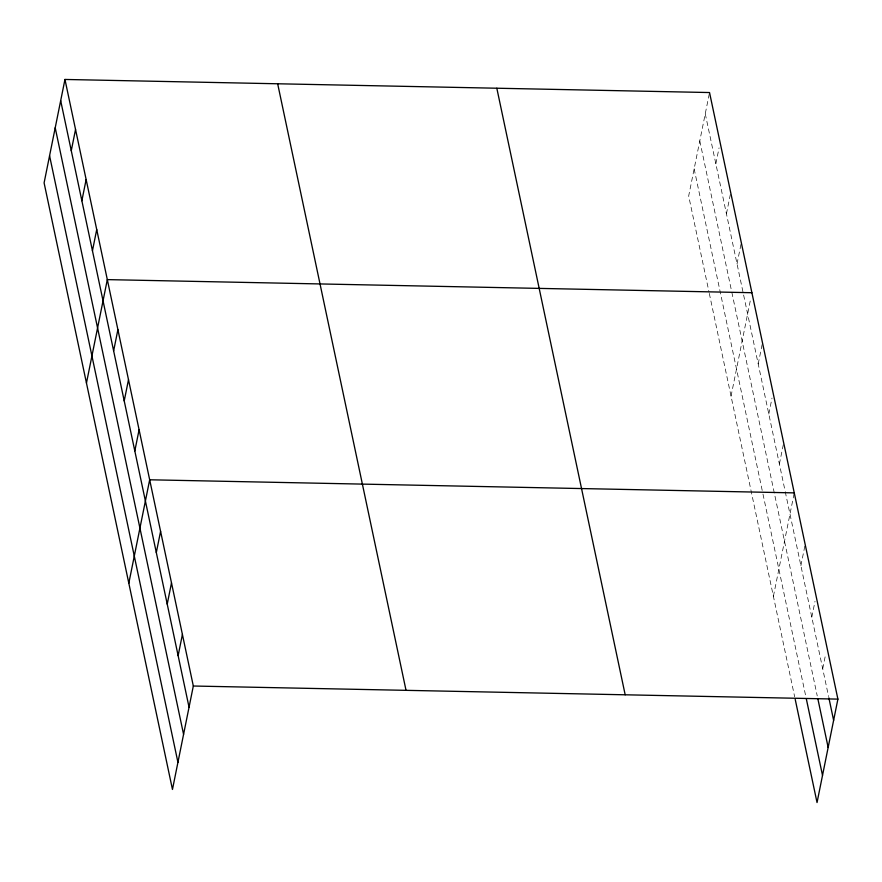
<?xml version="1.0" encoding="UTF-8"?>
<svg xmlns="http://www.w3.org/2000/svg" width="882" height="882" viewBox="0 0 882 882"><rect width="100%" height="100%" fill="white"/><g stroke="black" fill="none" stroke-linecap="round" stroke-linejoin="round"><path stroke-width="0.66" stroke-dasharray="4.41 3.31" d="M709.271 93.867L688.677 195.98L709.029 292.107M715.853 163.787L719.062 147.889M726.437 213.83L730.45 193.952M737.032 263.872L741.31 242.671M731.046 396.15L750.825 298.017M758.211 363.957L762.224 344.079M768.795 414L772.004 398.102M779.39 464.042L783.403 444.164M773.404 596.309L794.252 492.884M800.889 565.649L804.902 545.76M811.804 617.202L815.012 601.292M822.719 668.765L825.651 654.179M705.258 113.756L784.969 490.381M785.245 491.693L828.584 696.526M699.79 140.888L731.564 291.016M731.839 292.328L817.239 695.898M694.156 168.848L762.709 492.795M762.985 494.118L806.005 697.408M709.304 293.43L794.66 696.791"/><path stroke-width="1.32" d="M64.959 79.457L44.1 182.883L172.464 789.456L193.323 686.02L64.959 79.457L709.536 92.544L837.9 699.117L817.041 802.543L795.222 699.426M71.266 150.701L75.543 129.5M81.861 200.743L86.138 179.542M92.445 250.786L96.722 229.574M86.458 383.053L107.317 279.616L751.894 292.714M113.635 350.871L117.901 329.659M124.219 400.913L128.496 379.701M134.814 450.956L139.091 429.743M128.816 583.222L149.675 479.786L794.252 492.884M156.312 552.551L160.59 531.35M167.227 604.115L171.494 582.903M178.131 655.668L182.409 634.467M193.323 686.02L837.9 699.117M828.871 697.849L833.622 720.318M817.801 698.544L828.154 747.451M806.291 698.731L822.52 775.41M496.82 88.222L625.184 694.796M277.665 83.768L406.029 690.341M60.682 100.658L189.046 707.232M55.213 127.791L183.577 734.364M49.568 155.75L177.932 762.324"/></g></svg>
